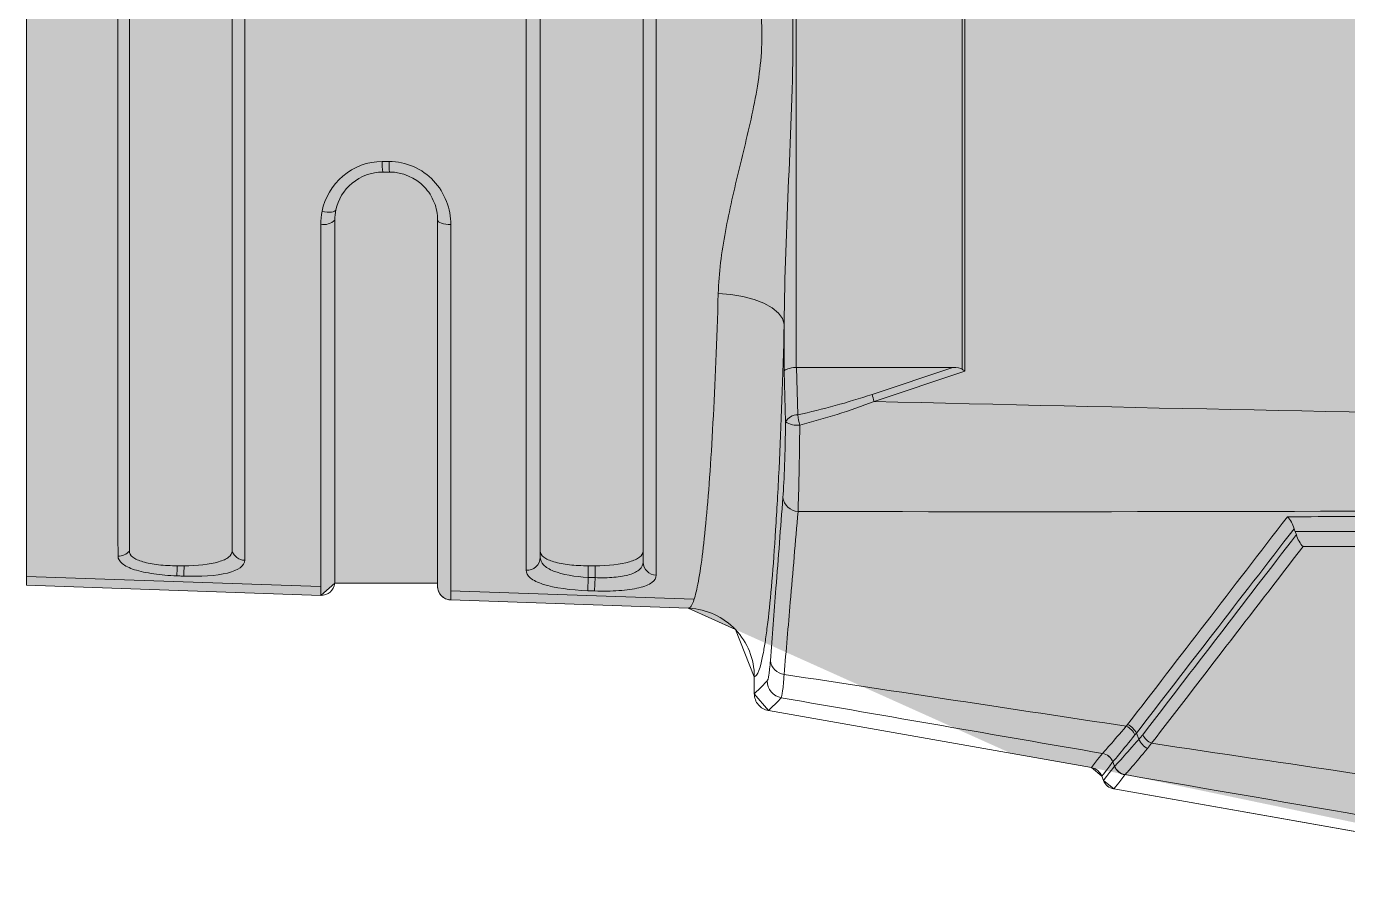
# Model space of a CAD drawing. Header units: millimetres. Extents: x 11482 to 13134, y 681 to 1782.
# Drawn here: x 12833.48 to 12838.94, y 1370.82 to 1374.35 of the extents above; entities that cross this region are included whole.
import ezdxf

# ---------------------------------------------------------------- set-up
doc = ezdxf.new("R2010")
doc.units = ezdxf.units.MM
doc.layers.add('di', color=7, linetype='Continuous')
doc.layers.add('xian', color=250, linetype='Continuous')

# ---------------------------------------------------------------- blocks, each defined once
blk = doc.blocks.new('al-cu')
at = {"layer": 'di', "lineweight": 0, "true_color": 0xffffff}
h = blk.add_hatch(color=7, dxfattribs=at)
h.dxf.hatch_style = 1
h.paths.add_polyline_path([(2170.5902, 2624.2039), (2170.7807, 2618.9417), (2170.7807, 2618.9405), (2170.8537, 2617.8383), (2170.8537, 2614.0827), (2170.4642, 2611.8737), (2170.4278, 2611.8295), (2170.379, 2611.8107), (2170.1309, 2610.404), (2170.0593, 2610.3438), (2169.7054, 2610.3438), (2169.6957, 2610.0671), (2169.6955, 2610.0667), (2169.6955, 2610.0622), (2169.6603, 2609.052), (2169.6599, 2609.0472), (2169.6565, 2609.0335), (2169.6523, 2609.0246), (2169.6425, 2609.0122), (2169.6368, 2609.0073), (2169.6269, 2609.0014), (2169.6162, 2608.9976), (2169.6088, 2608.9962), (2169.602, 2608.9958), (2169.5889, 2608.9958), (2169.5889, 2607.2471), (2164.9173, 2607.2471), (2164.8736, 2608.4986), (2164.9256, 2608.5586), (2164.9256, 2609.8871), (2164.8221, 2609.974), (2164.819, 2610.0622), (2164.7286, 2610.2634), (2164.3043, 2610.4333), (2163.9558, 2612.4098), (2164.0089, 2612.5289), (2163.7338, 2614.0891), (2163.7338, 2618.7562), (2163.5879, 2624.7755), (2163.5887, 2624.7853), (2163.5905, 2624.7927), (2163.5936, 2624.8008), (2163.6002, 2624.8113), (2163.6064, 2624.8181), (2163.6146, 2624.8245), (2163.6212, 2624.8281), (2163.9243, 2624.9718), (2163.9243, 2628.647), (2163.5879, 2634.9282), (2163.5887, 2634.938), (2163.5899, 2634.9434), (2163.5927, 2634.9513), (2163.5967, 2634.9589), (2163.6027, 2634.967), (2163.608, 2634.9722), (2163.615, 2634.9774), (2163.7338, 2635.0512), (2163.7338, 2639.7516), (2164.0089, 2641.3118), (2164.3095, 2643.4367), (2164.3811, 2643.4968), (2164.8088, 2643.4968), (2164.8558, 2644.7995), (2164.8579, 2644.807), (2164.862, 2644.8157), (2164.8675, 2644.8236), (2164.8748, 2644.831), (2164.8823, 2644.8364), (2164.892, 2644.8411), (2164.9013, 2644.8438), (2164.9103, 2644.8448), (2164.9256, 2644.8448), (2164.9256, 2646.5936), (2169.5972, 2646.5936), (2169.6409, 2645.342), (2169.5889, 2645.282), (2169.5889, 2644.8447), (2169.606, 2644.8447), (2169.6125, 2644.8439), (2169.6191, 2644.8423), (2169.6285, 2644.8385), (2169.637, 2644.8332), (2169.6425, 2644.8285), (2169.6484, 2644.8219), (2169.6544, 2644.8121), (2169.6573, 2644.805), (2169.6593, 2644.7973), (2169.6603, 2644.7886), (2169.6955, 2643.7785), (2170.3131, 2642.4032), (2170.3732, 2642.0624), (2170.8537, 2639.758), (2170.8537, 2635.0125), (2170.8533, 2635.0061), (2170.8527, 2635.0021), (2170.8513, 2634.9962), (2170.8493, 2634.9903), (2170.8477, 2634.9868), (2170.8438, 2634.9801), (2170.8406, 2634.9758), (2170.8371, 2634.9719), (2170.8337, 2634.9686), (2170.8311, 2634.9665), (2170.7807, 2634.9275), (2170.7807, 2629.9038), (2170.7806, 2629.9009), (2170.7801, 2629.8958), (2170.7793, 2629.891), (2170.7782, 2629.8867), (2170.7759, 2629.8806), (2170.7728, 2629.8744), (2170.7379, 2629.8146), (2170.7338, 2629.8086), (2170.7314, 2629.8055), (2170.7275, 2629.8015), (2170.7229, 2629.7976), (2170.7196, 2629.7953), (2170.7163, 2629.7932), (2170.5902, 2629.7219)])
at = {"layer": 'di', "color": 18, "lineweight": 0, "true_color": 0x000000}
blk.add_lwpolyline([(2170.8537, 2639.758), (2170.4642, 2641.967), (2170.4278, 2642.0112), (2170.4097, 2642.0182), (2170.3732, 2642.0624), (2170.1309, 2643.4367), (2170.0593, 2643.4968), (2169.9868, 2643.4968), (2169.7859, 2643.5772), (2169.6955, 2643.7785), (2169.6603, 2644.7886), (2169.6593, 2644.7973), (2169.6573, 2644.805), (2169.6544, 2644.8121), (2169.6484, 2644.8219), (2169.6425, 2644.8285), (2169.637, 2644.8332), (2169.6285, 2644.8385), (2169.6191, 2644.8423), (2169.6125, 2644.8439), (2169.606, 2644.8447), (2169.5889, 2644.8447), (2169.5889, 2645.282), (2169.6409, 2645.342), (2169.5972, 2646.5936), (2164.9173, 2646.5936)], dxfattribs=at)
at = {"layer": 'xian', "color": 18, "lineweight": 0, "true_color": 0x000000}
for p, q in [((2169.5597, 2646.5944), (2169.6027, 2645.343)), ((2169.5972, 2646.5936), (2169.6409, 2645.342)), ((2169.4521, 2646.1564), (2165.0624, 2646.1564)), ((2169.5149, 2645.9232), (2169.5149, 2645.9524)), ((2165.0624, 2645.7192), (2169.4521, 2645.7192)), ((2169.5761, 2645.3421), (2169.6326, 2645.342)), ((2169.5889, 2645.282), (2168.0442, 2645.282)), ((2169.5889, 2645.282), (2169.5889, 2644.8448)), ((2167.795, 2645.08), (2167.795, 2645.0509)), ((2167.8402, 2645.0489), (2167.8402, 2645.078)), ((2169.604, 2644.7886), (2169.6603, 2644.7886)), ((2169.6217, 2644.7892), (2169.6573, 2643.7544)), ((2169.6603, 2644.7886), (2169.6955, 2643.7785)), ((2169.5149, 2644.1745), (2169.5149, 2644.2036)), ((2169.564, 2644.2036), (2169.5149, 2644.2036)), ((2169.5149, 2644.1745), (2169.565, 2644.1745)), ((2169.564, 2644.2036), (2169.6208, 2644.2057)), ((2169.564, 2644.2036), (2169.565, 2644.1745)), ((2169.565, 2644.1745), (2169.6218, 2644.1765)), ((2169.6218, 2644.1765), (2169.6208, 2644.2057)), ((2169.9868, 2643.4968), (2170.0593, 2643.4968)), ((2170.1309, 2643.4367), (2170.3732, 2642.0624)), ((2168.671, 2643.3194), (2165.875, 2643.3194)), ((2168.4875, 2643.3695), (2168.6866, 2643.3695)), ((2168.6709, 2642.6525), (2168.6709, 2643.317)), ((2168.8731, 2643.3119), (2168.6709, 2643.317)), ((2168.6866, 2643.3695), (2168.9031, 2643.364)), ((2168.6709, 2642.6525), (2168.786, 2642.9956)), ((2168.816, 2642.987), (2168.6866, 2642.6013)), ((2165.875, 2642.6119), (2168.6787, 2642.6119)), ((2168.6866, 2642.6013), (2165.875, 2642.6013)), ((2170.3673, 2641.9641), (2170.349, 2641.9712)), ((2170.4097, 2642.0182), (2170.4278, 2642.0112)), ((2170.2527, 2641.8599), (2170.2269, 2641.871))]:
    blk.add_line(p, q, dxfattribs=at)
at = {"layer": 'xian', "color": 18, "lineweight": 0, "true_color": 0x000000, "flags": 128}
for points in [[(2168.0071, 2645.3364), (2168.009, 2645.3255), (2168.0102, 2645.3149), (2168.0106, 2645.305), (2168.0101, 2645.2962), (2168.0089, 2645.2888), (2168.0069, 2645.283), (2168.0043, 2645.2792), (2168.0011, 2645.2774)], [(2168.0637, 2644.7886), (2168.0632, 2644.7997), (2168.0621, 2644.8103), (2168.0602, 2644.82), (2168.0578, 2644.8285), (2168.0548, 2644.8354), (2168.0515, 2644.8406), (2168.0479, 2644.8438), (2168.0442, 2644.8448)], [(2168.3564, 2643.6504), (2168.3607, 2643.5967), (2168.3693, 2643.5452), (2168.382, 2643.4976), (2168.3984, 2643.4558), (2168.4178, 2643.4209), (2168.4397, 2643.3944), (2168.4632, 2643.3771), (2168.4875, 2643.3695)], [(2170.0046, 2643.4419), (2170.032, 2643.4694), (2170.0593, 2643.4968)], [(2170.1309, 2643.4367), (2170.1233, 2643.4291), (2170.093, 2643.3988), (2170.0762, 2643.3821)], [(2170.3128, 2642.0154), (2170.3393, 2642.036), (2170.3732, 2642.0624)], [(2170.4097, 2642.0182), (2170.4005, 2642.0111), (2170.3823, 2641.9969), (2170.3658, 2641.9841), (2170.352, 2641.9734), (2170.3493, 2641.9714)], [(2170.3673, 2641.9641), (2170.3764, 2641.9712), (2170.3946, 2641.9854), (2170.4112, 2641.9983), (2170.4128, 2641.9995), (2170.4278, 2642.0112)], [(2170.4642, 2641.967), (2170.4375, 2641.9463), (2170.4038, 2641.9201)], [(2170.4642, 2641.967), (2170.6565, 2640.8761), (2170.8537, 2639.758)]]:
    blk.add_lwpolyline(points, dxfattribs=at)
at = {"layer": 'xian', "color": 18, "lineweight": 0, "true_color": 0x000000}
for centre, radius, start, end in [((2169.4138, 2646.2022), 0.0597, 309.927, 2.2912), ((2169.449, 2647.7873), 1.8361, 272.0552, 273.3914), ((2169.4411, 2647.9879), 2.066, 272.0455, 273.2636), ((2169.4334, 2645.6645), 0.0578, 0.8907, 71.0922), ((2167.9962, 2645.3295), 0.0675, 315.3199, 10.8737), ((2167.8046, 2644.7915), 0.2887, 82.9289, 91.9162), ((2167.8046, 2644.7623), 0.2888, 82.9296, 91.9162), ((2169.602, 2644.7866), 0.0583, 2.0002, 89.9999), ((2169.4769, 2644.4645), 0.0568, 271.8095, 3.5509), ((2169.4976, 2643.9139), 0.0566, 0.3165, 88.3737), ((2170.0044, 2643.3689), 0.073, 10.3648, 89.8138), ((2169.2155, 2643.3075), 0.0681, 2.7593, 82.8339), ((2169.9106, 2643.362), 0.0669, 6.8835, 83.3576), ((2168.9294, 2643.3142), 0.0563, 117.8003, 182.3213), ((2168.8204, 2643.3137), 0.0968, 353.9266, 31.33), ((2168.8324, 2642.9862), 0.3283, 75.1227, 82.8783), ((2168.6887, 2642.5994), 0.408, 71.8163, 76.2015), ((2170.3703, 2642.0258), 0.0584, 190.2602, 248.9127), ((2170.2648, 2641.9446), 0.0743, 204.4367, 245.4861), ((2170.3458, 2641.9089), 0.0584, 10.369, 69.0933), ((2170.2021, 2641.7761), 0.0744, 24.3401, 65.3231)]:
    blk.add_arc(centre, radius, start, end, dxfattribs=at)
at = {"layer": 'xian', "color": 18, "lineweight": 0, "true_color": 0x000000, "extrusion": (0, 0, -1)}
for centre, major_axis, ratio, start_param, end_param in [((2168.8478, 2643.2927), (0.1765, -0.0287), 0.387712, 3.078546, 3.112623), ((2168.6866, 2643.2967), (0.0009, 0.0729), 0.229187, 5.025757, 6.22792), ((2168.8478, 2643.0697), (0.1632, 0.4623), 0.14782, 3.239618, 3.538273), ((2168.6866, 2642.5892), (-0.0523, 0.0727), 0.078989, 1.311276, 1.461417)]:
    blk.add_ellipse(centre, major_axis=major_axis, ratio=ratio, start_param=start_param, end_param=end_param, dxfattribs=at)
at = {"layer": 'xian', "color": 18, "lineweight": 0, "true_color": 0x000000}
for points, knots in [([(2169.538, 2646.5936), (2169.4945, 2646.5936), (2169.3954, 2646.5936), (2168.9464, 2646.5936), (2168.3016, 2646.5936), (2167.5311, 2646.5936), (2166.7329, 2646.5936), (2165.9892, 2646.5936), (2165.403, 2646.5936), (2165.0494, 2646.5936), (2165.0027, 2646.5936), (2164.9879, 2646.5936)], [0, 0, 0, 0, 0.094998, 0.216298, 0.337573, 0.458878, 0.580109, 0.70135, 0.822706, 0.944004, 1, 1, 1, 1]), ([(2169.4734, 2646.2046), (2169.3917, 2646.2048), (2169.2776, 2646.2049), (2169.0582, 2646.2051), (2168.9775, 2646.2052), (2168.8052, 2646.2053), (2168.713, 2646.2054), (2168.5163, 2646.2054), (2168.4114, 2646.2055), (2168.1965, 2646.2056), (2168.0856, 2646.2056), (2167.8569, 2646.2056), (2167.7383, 2646.2056), (2167.4987, 2646.2057), (2167.3783, 2646.2057), (2167.1363, 2646.2057), (2167.0153, 2646.2057), (2166.7785, 2646.2057), (2166.662, 2646.2057), (2166.4327, 2646.2056), (2166.3194, 2646.2055), (2166.1043, 2646.2055), (2166.0014, 2646.2054), (2165.8052, 2646.2054), (2165.7111, 2646.2053), (2165.5376, 2646.2052), (2165.458, 2646.2051), (2165.3128, 2646.205), (2165.247, 2646.2049), (2165.1313, 2646.2048), (2165.0819, 2646.2047), (2165.0411, 2646.2046)], [0, 0, 0, 0, 0.125, 0.125, 0.1875, 0.1875, 0.25, 0.25, 0.3125, 0.3125, 0.375, 0.375, 0.4375, 0.4375, 0.5, 0.5, 0.5625, 0.5625, 0.625, 0.625, 0.6875, 0.6875, 0.75, 0.75, 0.8125, 0.8125, 0.875, 0.875, 0.9375, 0.9375, 1, 1, 1, 1]), ([(2169.5576, 2645.9544), (2169.5563, 2645.9886), (2169.5535, 2646.0219), (2169.5446, 2646.0835), (2169.5387, 2646.1113), (2169.5241, 2646.1568), (2169.5154, 2646.1747), (2169.4959, 2646.1984), (2169.4849, 2646.2046), (2169.4734, 2646.2046)], [0, 0, 0, 0, 0.25, 0.25, 0.5, 0.5, 0.75, 0.75, 1, 1, 1, 1]), ([(2169.5149, 2645.9524), (2169.5149, 2645.98), (2169.5134, 2646.0071), (2169.5078, 2646.0572), (2169.5035, 2646.0799), (2169.4925, 2646.1171), (2169.4857, 2646.1319), (2169.4702, 2646.1514), (2169.4614, 2646.1564), (2169.4521, 2646.1564)], [0, 0, 0, 0, 0.25, 0.25, 0.5, 0.5, 0.75, 0.75, 1, 1, 1, 1]), ([(2169.4521, 2645.7192), (2169.4614, 2645.7192), (2169.4701, 2645.7241), (2169.4857, 2645.7437), (2169.4925, 2645.7583), (2169.509, 2645.8143), (2169.5149, 2645.868), (2169.5149, 2645.9232)], [0, 0, 0, 0, 0.25, 0.25, 0.5, 0.5, 1, 1, 1, 1]), ([(2169.4912, 2645.6654), (2169.5148, 2645.6654), (2169.5339, 2645.6913), (2169.5572, 2645.7865), (2169.5614, 2645.855), (2169.5587, 2645.9253)], [0, 0, 0, 0, 0.5, 0.5, 1, 1, 1, 1]), ([(2169.5587, 2645.9253), (2169.5586, 2645.9295), (2169.5584, 2645.9338), (2169.5583, 2645.938), (2169.558, 2645.9435), (2169.5578, 2645.9489), (2169.5576, 2645.9544)], [0, 0, 0, 0, 0.0000438072, 0.0000438072, 0.0000438072, 0.0001000768, 0.0001000768, 0.0001000768, 0.0001000768]), ([(2165.0233, 2645.6654), (2165.1057, 2645.6654), (2165.2208, 2645.6653), (2165.442, 2645.6652), (2165.5232, 2645.6652), (2165.697, 2645.6651), (2165.7899, 2645.6651), (2165.9882, 2645.6651), (2166.0939, 2645.6651), (2166.3105, 2645.665), (2166.4223, 2645.665), (2166.6529, 2645.665), (2166.7725, 2645.665), (2167.014, 2645.665), (2167.1353, 2645.665), (2167.3793, 2645.665), (2167.5012, 2645.665), (2167.7399, 2645.665), (2167.8574, 2645.665), (2168.0886, 2645.665), (2168.2028, 2645.665), (2168.4195, 2645.6651), (2168.5232, 2645.6651), (2168.721, 2645.6651), (2168.816, 2645.6651), (2168.9907, 2645.6652), (2169.0709, 2645.6652), (2169.2173, 2645.6653), (2169.2837, 2645.6653), (2169.4003, 2645.6653), (2169.45, 2645.6654), (2169.4912, 2645.6654)], [0, 0, 0, 0, 0.125, 0.125, 0.1875, 0.1875, 0.25, 0.25, 0.3125, 0.3125, 0.375, 0.375, 0.4375, 0.4375, 0.5, 0.5, 0.5625, 0.5625, 0.625, 0.625, 0.6875, 0.6875, 0.75, 0.75, 0.8125, 0.8125, 0.875, 0.875, 0.9375, 0.9375, 1, 1, 1, 1]), ([(2169.5761, 2645.3421), (2169.5402, 2645.3421), (2169.4743, 2645.3421), (2169.2653, 2645.3421), (2168.9842, 2645.3422), (2168.6219, 2645.3422), (2168.2193, 2645.3422), (2168.0625, 2645.3422)], [0, 0, 0, 0, 0.231338, 0.42448, 0.472531, 0.794574, 1, 1, 1, 1]), ([(2169.6409, 2645.342), (2169.6415, 2645.342), (2169.6426, 2645.342), (2169.5991, 2645.3421), (2169.5761, 2645.3421)], [0, 0, 0, 0, 0.472783, 1, 1, 1, 1]), ([(2169.6409, 2645.342), (2169.6415, 2645.3273), (2169.6363, 2645.3128), (2169.6172, 2645.2908), (2169.6035, 2645.2836), (2169.5889, 2645.282)], [0, 0, 0, 0, 0.5, 0.5, 1, 1, 1, 1]), ([(2168.0071, 2645.3364), (2167.9497, 2645.3243), (2167.8962, 2645.2937), (2167.8179, 2645.2017), (2167.795, 2645.1419), (2167.795, 2645.08)], [0, 0, 0, 0, 0.5, 0.5, 1, 1, 1, 1]), ([(2167.8402, 2645.078), (2167.8402, 2645.1262), (2167.8576, 2645.1727), (2167.9171, 2645.2443), (2167.9578, 2645.2681), (2168.0011, 2645.2774)], [0, 0, 0, 0, 0.5, 0.5, 1, 1, 1, 1]), ([(2167.795, 2645.0509), (2167.795, 2645.0151), (2167.8026, 2644.9796), (2167.831, 2644.9151), (2167.8519, 2644.8858), (2167.9029, 2644.8379), (2167.9327, 2644.8194), (2167.9967, 2644.7947), (2168.0301, 2644.7886), (2168.0637, 2644.7886)], [0, 0, 0, 0, 0.25, 0.25, 0.5, 0.5, 0.75, 0.75, 1, 1, 1, 1]), ([(2168.0442, 2644.8448), (2168.0189, 2644.8448), (2167.9937, 2644.8495), (2167.9452, 2644.8686), (2167.9224, 2644.883), (2167.8641, 2644.9389), (2167.8402, 2644.9932), (2167.8402, 2645.0489)], [0, 0, 0, 0, 0.25, 0.25, 0.5, 0.5, 1, 1, 1, 1]), ([(2169.602, 2644.8448), (2169.6022, 2644.8448), (2169.5658, 2644.8448), (2169.4569, 2644.8448), (2169.4116, 2644.8448), (2169.3056, 2644.8448), (2169.2446, 2644.8448), (2169.1065, 2644.8448), (2169.029, 2644.8448), (2168.8628, 2644.8448), (2168.7737, 2644.8448), (2168.5832, 2644.8448), (2168.4812, 2644.8448), (2168.2685, 2644.8448), (2168.1583, 2644.8448), (2168.0442, 2644.8448)], [0, 0, 0, 0, 0.25, 0.25, 0.375, 0.375, 0.5, 0.5, 0.625, 0.625, 0.75, 0.75, 0.875, 0.875, 1, 1, 1, 1]), ([(2168.0637, 2644.7886), (2168.2238, 2644.7886), (2168.6317, 2644.7886), (2169.1728, 2644.7886), (2169.4599, 2644.7886), (2169.5869, 2644.7886), (2169.5981, 2644.7886), (2169.604, 2644.7886)], [0, 0, 0, 0, 0.207632, 0.528886, 0.850103, 0.921373, 1, 1, 1, 1]), ([(2169.5336, 2644.468), (2169.492, 2644.468), (2169.4412, 2644.468), (2169.3236, 2644.468), (2169.2569, 2644.468), (2169.1082, 2644.468), (2169.0256, 2644.468), (2168.8469, 2644.468), (2168.7518, 2644.468), (2168.5508, 2644.468), (2168.4448, 2644.468), (2168.2214, 2644.468), (2168.1065, 2644.468), (2167.8718, 2644.468), (2167.7519, 2644.468), (2167.5678, 2644.468), (2167.5056, 2644.468), (2167.3818, 2644.468), (2167.3201, 2644.468), (2167.1352, 2644.468), (2167.0124, 2644.468), (2166.7678, 2644.468), (2166.6454, 2644.468), (2166.41, 2644.468), (2166.2959, 2644.468), (2166.0747, 2644.468), (2165.9668, 2644.468), (2165.7644, 2644.468), (2165.6695, 2644.468), (2165.4922, 2644.468), (2165.4094, 2644.468), (2165.2587, 2644.468), (2165.1911, 2644.468), (2165.0729, 2644.468), (2165.0225, 2644.468), (2164.9809, 2644.468)], [0, 0, 0, 0, 0.0625, 0.0625, 0.125, 0.125, 0.1875, 0.1875, 0.25, 0.25, 0.3125, 0.3125, 0.375, 0.375, 0.4375, 0.4375, 0.46875, 0.46875, 0.5, 0.5, 0.5625, 0.5625, 0.625, 0.625, 0.6875, 0.6875, 0.75, 0.75, 0.8125, 0.8125, 0.875, 0.875, 0.9375, 0.9375, 1, 1, 1, 1]), ([(2169.6208, 2644.2057), (2169.6182, 2644.2777), (2169.6089, 2644.347), (2169.5862, 2644.4186), (2169.5772, 2644.437), (2169.5568, 2644.4618), (2169.5456, 2644.468), (2169.5336, 2644.468)], [0, 0, 0, 0, 0.5, 0.5, 0.75, 0.75, 1, 1, 1, 1]), ([(2165.0358, 2644.4077), (2165.1171, 2644.4077), (2165.2311, 2644.4077), (2165.4506, 2644.4077), (2165.5316, 2644.4077), (2165.7044, 2644.4077), (2165.797, 2644.4077), (2165.9944, 2644.4077), (2166.0997, 2644.4077), (2166.3156, 2644.4077), (2166.427, 2644.4077), (2166.6569, 2644.4077), (2166.7763, 2644.4077), (2167.0152, 2644.4077), (2167.1352, 2644.4077), (2167.3158, 2644.4077), (2167.3761, 2644.4077), (2167.497, 2644.4077), (2167.5577, 2644.4077), (2167.7376, 2644.4077), (2167.8548, 2644.4077), (2168.0841, 2644.4077), (2168.1964, 2644.4077), (2168.4147, 2644.4077), (2168.5183, 2644.4077), (2168.7147, 2644.4077), (2168.8076, 2644.4077), (2168.9823, 2644.4077), (2169.063, 2644.4077), (2169.2083, 2644.4077), (2169.2734, 2644.4077), (2169.3884, 2644.4077), (2169.438, 2644.4077), (2169.4787, 2644.4077)], [0, 0, 0, 0, 0.125, 0.125, 0.1875, 0.1875, 0.25, 0.25, 0.3125, 0.3125, 0.375, 0.375, 0.4375, 0.4375, 0.5, 0.5, 0.53125, 0.53125, 0.5625, 0.5625, 0.625, 0.625, 0.6875, 0.6875, 0.75, 0.75, 0.8125, 0.8125, 0.875, 0.875, 0.9375, 0.9375, 1, 1, 1, 1]), ([(2169.5149, 2644.2036), (2169.5149, 2644.2313), (2169.5134, 2644.2584), (2169.5078, 2644.3084), (2169.5035, 2644.3312), (2169.4925, 2644.3684), (2169.4857, 2644.3831), (2169.4702, 2644.4027), (2169.4614, 2644.4077), (2169.4521, 2644.4077)], [0, 0, 0, 0, 0.25, 0.25, 0.5, 0.5, 0.75, 0.75, 1, 1, 1, 1]), ([(2169.4787, 2644.4077), (2169.4903, 2644.4077), (2169.5011, 2644.403), (2169.5211, 2644.3838), (2169.5299, 2644.3695), (2169.5522, 2644.3138), (2169.5614, 2644.2598), (2169.564, 2644.2036)], [0, 0, 0, 0, 0.25, 0.25, 0.5, 0.5, 1, 1, 1, 1]), ([(2169.4521, 2643.9705), (2169.4614, 2643.9705), (2169.4701, 2643.9754), (2169.4857, 2643.995), (2169.4925, 2644.0095), (2169.509, 2644.0656), (2169.5149, 2644.1192), (2169.5149, 2644.1745)], [0, 0, 0, 0, 0.25, 0.25, 0.5, 0.5, 1, 1, 1, 1]), ([(2169.565, 2644.1745), (2169.5663, 2644.1467), (2169.5659, 2644.1194), (2169.5617, 2644.069), (2169.5578, 2644.046), (2169.5465, 2644.0089), (2169.5389, 2643.9943), (2169.521, 2643.9752), (2169.5106, 2643.9705), (2169.4992, 2643.9705)], [0, 0, 0, 0, 0.25, 0.25, 0.5, 0.5, 0.75, 0.75, 1, 1, 1, 1]), ([(2169.5542, 2643.9142), (2169.566, 2643.9142), (2169.5767, 2643.9205), (2169.5951, 2643.9452), (2169.6027, 2643.9639), (2169.6143, 2644.0116), (2169.6183, 2644.0409), (2169.6227, 2644.1056), (2169.6231, 2644.1408), (2169.6218, 2644.1765)], [0, 0, 0, 0, 0.25, 0.25, 0.5, 0.5, 0.75, 0.75, 1, 1, 1, 1]), ([(2169.4992, 2643.9705), (2169.4177, 2643.9705), (2169.303, 2643.9705), (2169.0817, 2643.9705), (2169.0002, 2643.9705), (2168.8258, 2643.9705), (2168.7324, 2643.9705), (2168.533, 2643.9705), (2168.4267, 2643.9705), (2168.2087, 2643.9705), (2168.0961, 2643.9705), (2167.8638, 2643.9705), (2167.7431, 2643.9705), (2167.5017, 2643.9705), (2167.3805, 2643.9705), (2167.198, 2643.9705), (2167.1371, 2643.9705), (2167.0149, 2643.9705), (2166.9534, 2643.9705), (2166.7718, 2643.9705), (2166.6533, 2643.9705), (2166.4217, 2643.9705), (2166.3081, 2643.9705), (2166.0878, 2643.9705), (2165.9832, 2643.9705), (2165.7849, 2643.9705), (2165.6912, 2643.9705), (2165.5148, 2643.9705), (2165.4335, 2643.9705), (2165.2872, 2643.9705), (2165.2216, 2643.9705), (2165.106, 2643.9705), (2165.056, 2643.9705), (2165.0153, 2643.9705)], [0, 0, 0, 0, 0.125, 0.125, 0.1875, 0.1875, 0.25, 0.25, 0.3125, 0.3125, 0.375, 0.375, 0.4375, 0.4375, 0.5, 0.5, 0.53125, 0.53125, 0.5625, 0.5625, 0.625, 0.625, 0.6875, 0.6875, 0.75, 0.75, 0.8125, 0.8125, 0.875, 0.875, 0.9375, 0.9375, 1, 1, 1, 1]), ([(2164.9603, 2643.9142), (2165.002, 2643.9142), (2165.0531, 2643.9142), (2165.1715, 2643.9142), (2165.2385, 2643.9142), (2165.3883, 2643.9142), (2165.4714, 2643.9142), (2165.6519, 2643.9142), (2165.7478, 2643.9142), (2165.9507, 2643.9142), (2166.0576, 2643.9142), (2166.283, 2643.9142), (2166.3993, 2643.9142), (2166.6363, 2643.9142), (2166.7575, 2643.9142), (2166.9434, 2643.9142), (2167.0063, 2643.9142), (2167.1313, 2643.9142), (2167.1937, 2643.9142), (2167.3806, 2643.9142), (2167.5046, 2643.9142), (2167.7517, 2643.9142), (2167.8753, 2643.9142), (2168.1132, 2643.9142), (2168.2285, 2643.9142), (2168.4518, 2643.9142), (2168.5607, 2643.9142), (2168.7651, 2643.9142), (2168.8608, 2643.9142), (2169.0397, 2643.9142), (2169.1231, 2643.9142), (2169.275, 2643.9142), (2169.3431, 2643.9142), (2169.4619, 2643.9142), (2169.5125, 2643.9142), (2169.5542, 2643.9142)], [0, 0, 0, 0, 0.0625, 0.0625, 0.125, 0.125, 0.1875, 0.1875, 0.25, 0.25, 0.3125, 0.3125, 0.375, 0.375, 0.4375, 0.4375, 0.46875, 0.46875, 0.5, 0.5, 0.5625, 0.5625, 0.625, 0.625, 0.6875, 0.6875, 0.75, 0.75, 0.8125, 0.8125, 0.875, 0.875, 0.9375, 0.9375, 1, 1, 1, 1]), ([(2168.3564, 2643.6504), (2168.5592, 2643.6564), (2168.7426, 2643.6639), (2168.9896, 2643.6772), (2169.0677, 2643.682), (2169.2114, 2643.6923), (2169.2765, 2643.6976), (2169.3937, 2643.7088), (2169.4457, 2643.7146), (2169.5362, 2643.7268), (2169.5744, 2643.7331), (2169.635, 2643.7457), (2169.6578, 2643.7521), (2169.6807, 2643.7619), (2169.6864, 2643.7652), (2169.692, 2643.7702), (2169.6934, 2643.7718), (2169.6952, 2643.7752), (2169.6956, 2643.7769), (2169.6955, 2643.7785)], [0, 0, 0, 0, 0.25, 0.25, 0.375, 0.375, 0.5, 0.5, 0.625, 0.625, 0.75, 0.75, 0.875, 0.875, 0.9375, 0.9375, 0.96875, 0.96875, 1, 1, 1, 1]), ([(2169.9868, 2643.4968), (2169.9495, 2643.4968), (2169.913, 2643.5039), (2169.8442, 2643.5314), (2169.8127, 2643.5517), (2169.7593, 2643.6026), (2169.7374, 2643.6333), (2169.7067, 2643.7001), (2169.6976, 2643.7372), (2169.6957, 2643.7739)], [0, 0, 0, 0, 0.25, 0.25, 0.5, 0.5, 0.75, 0.75, 1, 1, 1, 1]), ([(2168.3564, 2643.6504), (2168.2694, 2643.6478), (2168.1817, 2643.6359), (2168.0039, 2643.6033), (2167.9136, 2643.5822), (2167.7304, 2643.538), (2167.6383, 2643.5148), (2167.4511, 2643.4777), (2167.3558, 2643.4644), (2167.1592, 2643.4643), (2167.064, 2643.4776), (2166.8766, 2643.5147), (2166.7843, 2643.5379), (2166.6007, 2643.5822), (2166.5107, 2643.6032), (2166.3329, 2643.6359), (2166.2452, 2643.6478), (2166.1581, 2643.6504)], [0, 0, 0, 0, 0.125, 0.125, 0.25, 0.25, 0.375, 0.375, 0.5, 0.5, 0.625, 0.625, 0.75, 0.75, 0.875, 0.875, 1, 1, 1, 1]), ([(2168.4875, 2643.3695), (2168.7136, 2643.3755), (2168.9181, 2643.3829), (2169.1937, 2643.3962), (2169.2809, 2643.401), (2169.4416, 2643.4112), (2169.5144, 2643.4165), (2169.6455, 2643.4276), (2169.7038, 2643.4334), (2169.7799, 2643.4425), (2169.8035, 2643.4456), (2169.8462, 2643.4518), (2169.8654, 2643.4549), (2169.9508, 2643.4706), (2169.9861, 2643.4835), (2169.9868, 2643.4968)], [0, 0, 0, 0, 0.25, 0.25, 0.375, 0.375, 0.5, 0.5, 0.625, 0.625, 0.6875, 0.6875, 0.75, 0.75, 1, 1, 1, 1]), ([(2170.0593, 2643.4968), (2170.0763, 2643.4968), (2170.093, 2643.4907), (2170.1191, 2643.4688), (2170.1279, 2643.4535), (2170.1309, 2643.4367)], [0, 0, 0, 0, 0.5, 0.5, 1, 1, 1, 1]), ([(2169.9183, 2643.4285), (2169.9443, 2643.4305), (2169.9648, 2643.4326), (2169.9938, 2643.4372), (2170.0022, 2643.4395), (2170.0046, 2643.4419)], [0, 0, 0, 0, 0.5, 0.5, 1, 1, 1, 1]), ([(2168.9031, 2643.364), (2168.9683, 2643.3647), (2169.0296, 2643.366), (2169.1398, 2643.3698), (2169.1866, 2643.3723), (2169.224, 2643.3751)], [0, 0, 0, 0, 0.5, 0.5, 1, 1, 1, 1]), ([(2169.224, 2643.3751), (2169.3528, 2643.385), (2169.4816, 2643.3949), (2169.6104, 2643.4048), (2169.713, 2643.4127), (2169.8157, 2643.4206), (2169.9183, 2643.4285)], [0, 0, 0, 0, 0.002353221, 0.002353221, 0.002353221, 0.004229789, 0.004229789, 0.004229789, 0.004229789]), ([(2170.0762, 2643.3821), (2170.0733, 2643.3802), (2170.0635, 2643.3783), (2170.0302, 2643.3742), (2170.0067, 2643.3721), (2169.977, 2643.37)], [0, 0, 0, 0, 0.5, 0.5, 1, 1, 1, 1]), ([(2166.027, 2643.3695), (2166.2316, 2643.3684), (2166.4363, 2643.3596), (2166.8465, 2643.3419), (2167.0517, 2643.3323), (2167.4629, 2643.3323), (2167.6681, 2643.3419), (2168.0782, 2643.3596), (2168.283, 2643.3684), (2168.4875, 2643.3695)], [0, 0, 0, 0, 0.25, 0.25, 0.5, 0.5, 0.75, 0.75, 1, 1, 1, 1]), ([(2169.977, 2643.37), (2169.8745, 2643.3613), (2169.772, 2643.3526), (2169.6695, 2643.3438), (2169.5409, 2643.3328), (2169.4123, 2643.3218), (2169.2836, 2643.3108)], [0, 0, 0, 0, 0.001876644, 0.001876644, 0.001876644, 0.004229969, 0.004229969, 0.004229969, 0.004229969]), ([(2169.2836, 2643.3108), (2169.2407, 2643.3091), (2169.1871, 2643.3075), (2169.0611, 2643.305), (2168.9911, 2643.304), (2168.9167, 2643.3034)], [0, 0, 0, 0, 0.5, 0.5, 1, 1, 1, 1]), ([(2170.1972, 2641.9139), (2170.2297, 2641.9421), (2170.2566, 2641.9652), (2170.2967, 2642.0004), (2170.3091, 2642.0116), (2170.3126, 2642.0152)], [0, 0, 0, 0, 0.5, 0.5, 1, 1, 1, 1]), ([(2170.349, 2641.9712), (2170.3457, 2641.9683), (2170.3335, 2641.9581), (2170.2936, 2641.9254), (2170.2667, 2641.9038), (2170.234, 2641.877)], [0, 0, 0, 0, 0.5, 0.5, 1, 1, 1, 1]), ([(2170.3493, 2641.9714), (2170.3492, 2641.9713), (2170.3491, 2641.9712), (2170.349, 2641.9712), (2170.349, 2641.9712), (2170.349, 2641.9712), (2170.349, 2641.9712)], [0, 0, 0, 0, 0.00001629611, 0.00001629611, 0.00001629611, 0.00001635611, 0.00001635611, 0.00001635611, 0.00001635611]), ([(2170.2525, 2641.8598), (2170.2844, 2641.8885), (2170.3113, 2641.9118), (2170.3508, 2641.9477), (2170.363, 2641.9594), (2170.3666, 2641.9635)], [0, 0, 0, 0, 0.5, 0.5, 1, 1, 1, 1]), ([(2170.4032, 2641.9195), (2170.4, 2641.9161), (2170.3884, 2641.9054), (2170.3498, 2641.8721), (2170.3237, 2641.8501), (2170.2917, 2641.8231)], [0, 0, 0, 0, 0.5, 0.5, 1, 1, 1, 1]), ([(2170.3666, 2641.9635), (2170.3668, 2641.9638), (2170.3671, 2641.964), (2170.3673, 2641.9641), (2170.3673, 2641.9641), (2170.3673, 2641.9641), (2170.3673, 2641.9641)], [0, 0, 0, 0, 0.0000430798, 0.0000430798, 0.0000430798, 0.0000431398, 0.0000431398, 0.0000431398, 0.0000431398]), ([(2170.234, 2641.877), (2170.2316, 2641.8751), (2170.2293, 2641.8731), (2170.227, 2641.871), (2170.227, 2641.871), (2170.227, 2641.871), (2170.2269, 2641.871)], [0, 0, 0, 0, 0.00004837328, 0.00004837328, 0.00004837328, 0.00004843328, 0.00004843328, 0.00004843328, 0.00004843328]), ([(2170.2332, 2641.8437), (2170.24, 2641.8489), (2170.2465, 2641.8544), (2170.2527, 2641.8599), (2170.2527, 2641.8599), (2170.2527, 2641.8599), (2170.2527, 2641.8599)], [0, 0, 0, 0, 0.000134472, 0.000134472, 0.000134472, 0.000134532, 0.000134532, 0.000134532, 0.000134532]), ([(2170.5746, 2639.7594), (2170.5213, 2640.1159), (2170.4681, 2640.4725), (2170.415, 2640.8292), (2170.4093, 2640.8675), (2170.4036, 2640.9058), (2170.3979, 2640.9442), (2170.3552, 2641.2316), (2170.3125, 2641.5191), (2170.2699, 2641.8067)], [0, 0, 0, 0, 0.003753137, 0.003753137, 0.003753137, 0.004156574, 0.004156574, 0.004156574, 0.007181168, 0.007181168, 0.007181168, 0.007181168]), ([(2169.302, 2639.7516), (2169.3027, 2640.0054), (2169.3034, 2640.2591), (2169.3041, 2640.5128), (2169.3043, 2640.5866), (2169.3045, 2640.6605), (2169.3048, 2640.7344), (2169.3052, 2640.8958), (2169.3057, 2641.0572), (2169.3062, 2641.2185), (2169.3062, 2641.2217), (2169.3062, 2641.2249), (2169.3062, 2641.2281)], [0, 0, 0, 0, 0.002658156, 0.002658156, 0.002658156, 0.003432388, 0.003432388, 0.003432388, 0.005124457, 0.005124457, 0.005124457, 0.00515807, 0.00515807, 0.00515807, 0.00515807]), ([(2169.3687, 2640.7808), (2169.3689, 2640.8571), (2169.369, 2640.9334), (2169.3692, 2641.0097), (2169.3694, 2641.0714), (2169.3695, 2641.1331), (2169.3696, 2641.1948)], [0, 0, 0, 0, 0.000800255, 0.000800255, 0.000800255, 0.001447917, 0.001447917, 0.001447917, 0.001447917]), ([(2169.433, 2641.1618), (2169.4329, 2641.1102), (2169.4328, 2641.0585), (2169.4328, 2641.0069), (2169.4327, 2640.9307), (2169.4325, 2640.8545), (2169.4324, 2640.7782)], [0, 0, 0, 0, 0.000541987, 0.000541987, 0.000541987, 0.001342194, 0.001342194, 0.001342194, 0.001342194])]:
    blk.add_open_spline(points, degree=3, knots=knots, dxfattribs=at)
for points in [[(2168.0625, 2645.3422), (2168.0439, 2645.3422), (2168.0255, 2645.3403), (2168.0071, 2645.3364)], [(2168.0442, 2645.282), (2168.0296, 2645.282), (2168.0153, 2645.2805), (2168.0011, 2645.2774)], [(2169.6957, 2643.7739), (2169.6957, 2643.7754), (2169.6956, 2643.777), (2169.6955, 2643.7785)], [(2170.0762, 2643.3821), (2170.1555, 2642.9261), (2170.2343, 2642.4707), (2170.3128, 2642.0154)], [(2170.1972, 2641.9139), (2170.124, 2642.399), (2170.0507, 2642.8843), (2169.977, 2643.37)], [(2168.786, 2642.9956), (2168.821, 2643.1), (2168.8485, 2643.2057), (2168.8731, 2643.3119)], [(2168.9167, 2643.3034), (2168.8881, 2643.197), (2168.8562, 2643.091), (2168.816, 2642.987)], [(2169.2783, 2639.7516), (2169.2833, 2640.9394), (2169.2869, 2642.1261), (2169.2836, 2643.3108)], [(2168.816, 2642.987), (2168.8427, 2641.9087), (2168.8636, 2640.8302), (2168.8811, 2639.7516)], [(2170.3732, 2642.0624), (2170.3767, 2642.0425), (2170.3908, 2642.0254), (2170.4097, 2642.0182)], [(2170.3126, 2642.0152), (2170.3127, 2642.0153), (2170.3128, 2642.0154), (2170.3128, 2642.0154)], [(2170.3126, 2642.0152), (2170.3162, 2641.9956), (2170.3305, 2641.9783), (2170.349, 2641.9712)], [(2170.4278, 2642.0112), (2170.4466, 2642.0039), (2170.4607, 2641.9868), (2170.4642, 2641.967)], [(2170.19, 2641.9081), (2170.1924, 2641.9101), (2170.1948, 2641.912), (2170.1972, 2641.9139)], [(2170.3673, 2641.9642), (2170.3859, 2641.957), (2170.4002, 2641.9397), (2170.4038, 2641.9201)], [(2170.4038, 2641.9201), (2170.4036, 2641.9199), (2170.4034, 2641.9197), (2170.4032, 2641.9195)], [(2170.4032, 2641.9195), (2170.5276, 2641.1984), (2170.6513, 2640.478), (2170.7747, 2639.7581)], [(2169.3062, 2641.2281), (2169.6114, 2641.4631), (2169.906, 2641.6898), (2170.19, 2641.9081)], [(2170.2269, 2641.871), (2169.9473, 2641.6553), (2169.6573, 2641.4314), (2169.357, 2641.1996)], [(2170.19, 2641.9081), (2170.1974, 2641.8919), (2170.2116, 2641.8777), (2170.2269, 2641.871)], [(2170.2917, 2641.8231), (2170.284, 2641.8395), (2170.2689, 2641.8536), (2170.2525, 2641.8598)], [(2169.3824, 2641.19), (2169.6756, 2641.4155), (2169.9592, 2641.6334), (2170.2332, 2641.8437)], [(2170.2699, 2641.8067), (2170.0003, 2641.5991), (2169.7213, 2641.384), (2169.433, 2641.1618)], [(2170.2916, 2641.823), (2170.2847, 2641.8174), (2170.2775, 2641.812), (2170.2699, 2641.8067)], [(2169.357, 2641.1996), (2169.3373, 2641.205), (2169.3185, 2641.2161), (2169.3062, 2641.2281)], [(2169.357, 2641.1996), (2169.3615, 2641.1983), (2169.3657, 2641.1967), (2169.3696, 2641.1948)], [(2169.3696, 2641.1948), (2169.3736, 2641.1929), (2169.3779, 2641.1913), (2169.3824, 2641.19)], [(2169.3824, 2641.19), (2169.4019, 2641.1847), (2169.4207, 2641.1737), (2169.433, 2641.1618)]]:
    blk.add_open_spline(points, degree=3, dxfattribs=at)

msp = doc.modelspace()

# ---------------------------------------------------------------- block references
at = {"xscale": -0.9711483823797171, "yscale": 0.9711483823797171, "zscale": 0.9711483823797171, "rotation": 89.99999999999869}
msp.add_blockref('al-cu', (15403.7197, 3479.0381), dxfattribs=at)

doc.saveas('drawing.dxf')
